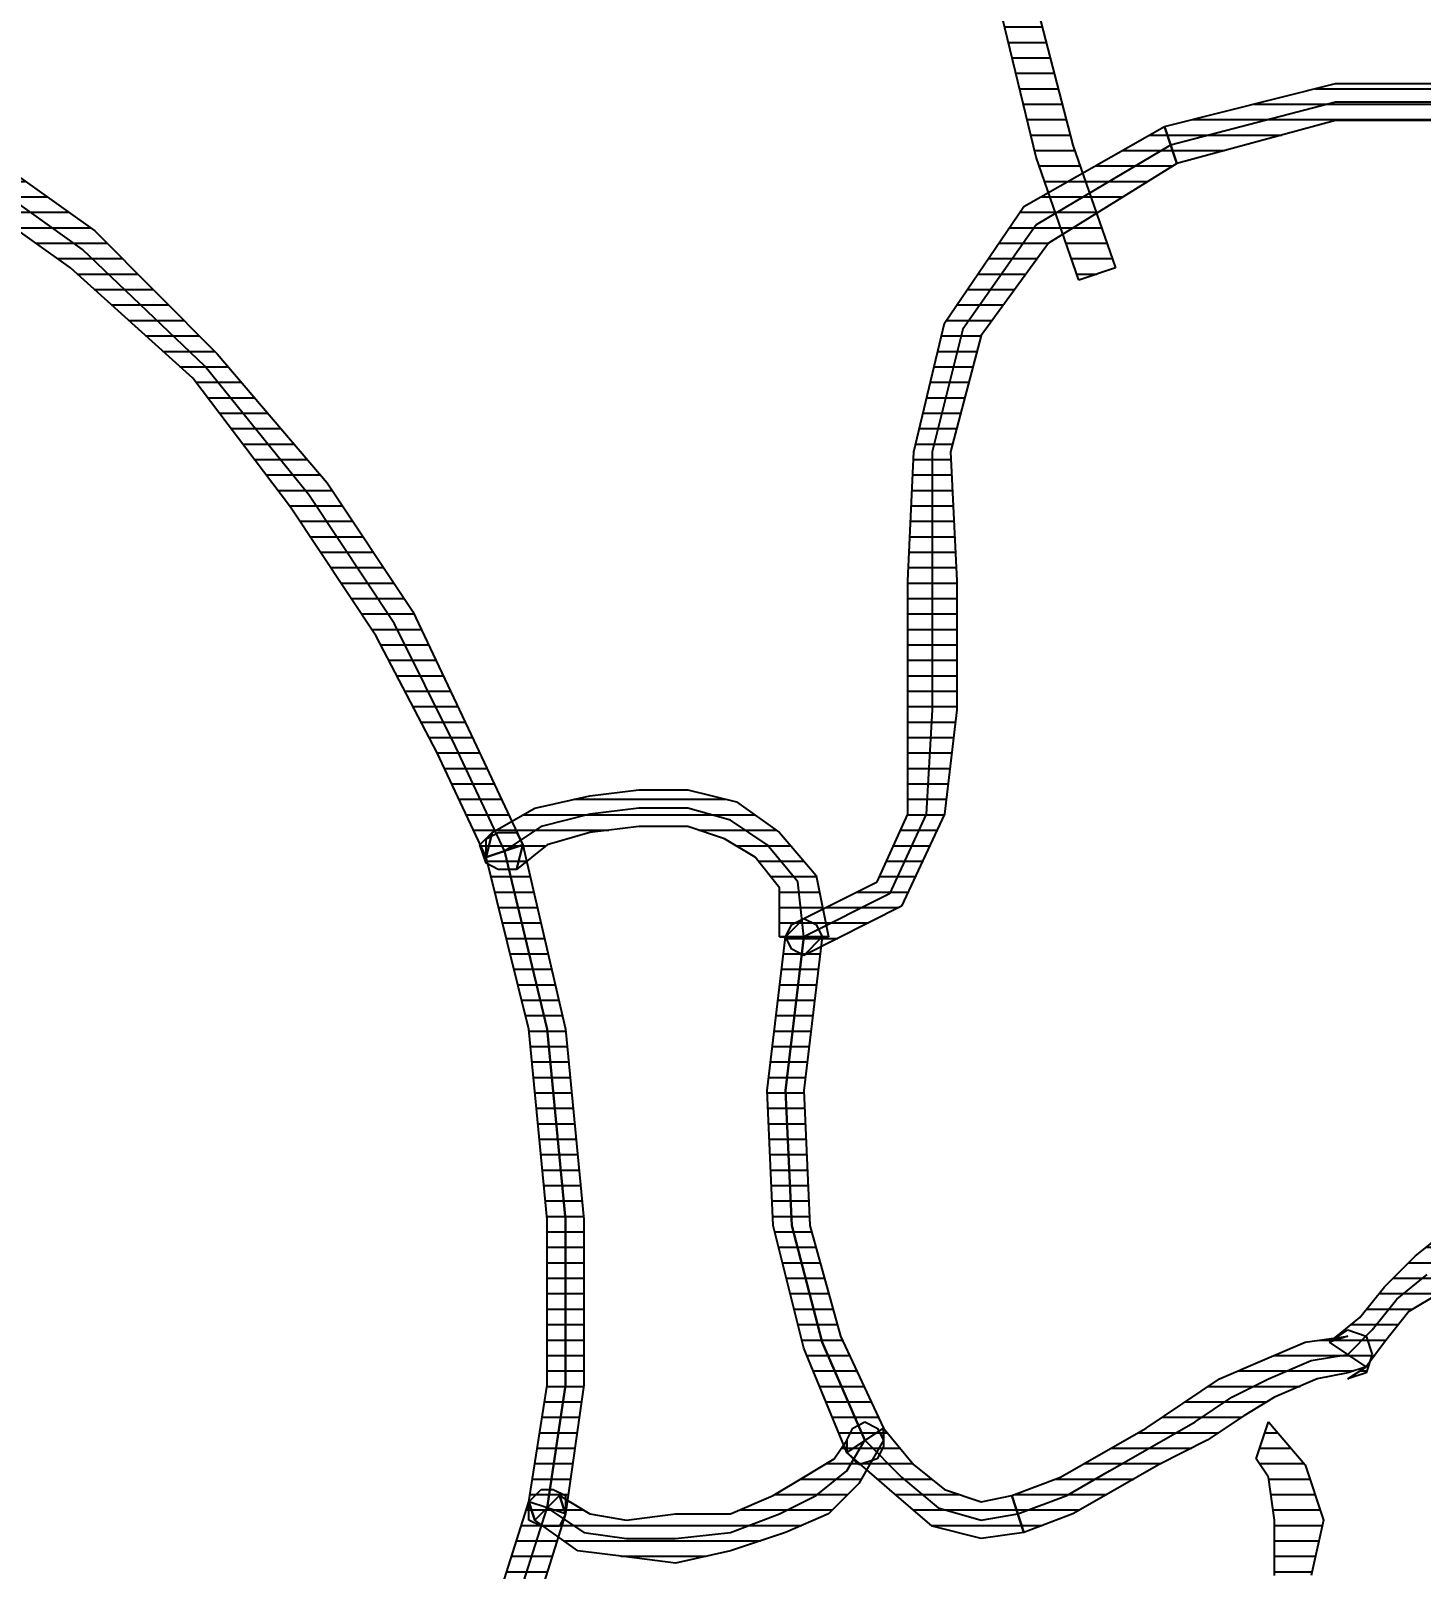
# Model space of a CAD drawing. Header units: millimetres. Extents: x 322668 to 332469, y 13187 to 20117.
# Drawn here: x 327628.08 to 327639.33, y 15754.93 to 15767.37 of the extents above; entities that cross this region are included whole.
import ezdxf

# ---------------------------------------------------------------- set-up
doc = ezdxf.new("R2010")
doc.units = ezdxf.units.MM
doc.header["$LTSCALE"] = 50
doc.header["$MEASUREMENT"] = 0
doc.header["$PDMODE"] = 3
doc.header["$PDSIZE"] = -0.5
doc.layers.get('0').update_dxf_attribs({"linetype": 'CONTINUOUS'})
doc.layers.get('DEFPOINTS').update_dxf_attribs({"linetype": 'CONTINUOUS'})
doc.layers.add('MIM_OLCU-DIS', color=1, linetype='CONTINUOUS')
doc.styles.add('OLCU', font='TSIMPLEX.SHX', dxfattribs={"width": 0.7})
doc.dimstyles.new('200-OLCU-DIŞ', dxfattribs={"dimtxt": 30, "dimasz": 10, "dimexe": 0, "dimexo": 0, "dimgap": 10, "dimtad": 1, "dimdec": 1, "dimdsep": 46, "dimtxsty": 'OLCU', "dimblk1": 'DOT', "dimblk2": 'DOT', "dimsah": 1, "dimcen": 0, "dimclrd": 7, "dimclre": 7, "dimclrt": 4, "dimadec": 0, "dimazin": 0, "dimtfac": 1, "dimtdec": 1, "dimtix": 1, "dimtmove": 2, "dimatfit": 3, "dimldrblk": 'DOT', "dimfxl": 0, "dimtolj": 1, "dimarcsym": 0})
pattern_1 = [(360, (-5108.51305, -673.59423), (1e-16, 0.125), [25])]

# ---------------------------------------------------------------- blocks, each defined once
blk = doc.blocks.new('_DOT')
at = {"color": 0, "linetype": 'ByBlock'}
blk.add_line((-0.5, 0), (-1, 0), dxfattribs=at)
at = {"color": 0, "linetype": 'ByBlock', "const_width": 0.5}
blk.add_lwpolyline([(-0.25, 0, 1), (0.25, 0, 1)], format="xyb", close=True, dxfattribs=at)
blk = doc.blocks.new('*D159')
at = {"layer": 'DEFPOINTS', "color": 0}
for p in [(329577.746, 18407.964, -57.501), (327588.544, 14892.995), (330092.587, 14892.995)]:
    blk.add_point(p, dxfattribs=at)
at = {"layer": 'MIM_OLCU-DIS', "color": 7, "lineweight": -2}
for p, q in [((330052.834, 18407.964), (330092.587, 18407.964)), ((330092.587, 18397.964), (330092.587, 14902.995)), ((330052.587, 14892.995), (330092.587, 14892.995))]:
    blk.add_line(p, q, dxfattribs=at)
at = {"layer": 'MIM_OLCU-DIS', "color": 7, "lineweight": -2, "xscale": 10, "yscale": 10, "zscale": 10}
for p, rotation in [((330092.587, 18407.964), 90), ((330092.587, 14892.995), 270)]:
    blk.add_blockref('_DOT', p, dxfattribs=dict(at, rotation=rotation))
at = {"layer": 'MIM_OLCU-DIS', "color": 4, "insert": (330067.587, 16650.479), "char_height": 30, "attachment_point": 5, "rotation": 90, "style": 'OLCU'}
blk.add_mtext('\\A1;3515', dxfattribs=at)
blk = doc.blocks.new('by')
at = {"ltscale": 30}
h = blk.add_hatch(dxfattribs=at)
h.set_pattern_fill('DC_LINES', color=256, scale=0.1, style=0)
h.set_pattern_definition(pattern_1)
edge = h.paths.add_edge_path(flags=0)
edge.add_line((6420.495, 2230.916), (6420.148, 2231.91))
edge.add_line((6420.148, 2231.91), (6419.802, 2233.35))
edge.add_line((6419.802, 2233.35), (6419.506, 2234.791))
edge.add_line((6419.506, 2234.791), (6419.357, 2235.785))
edge.add_line((6419.357, 2235.785), (6419.753, 2235.785))
edge.add_line((6419.753, 2235.785), (6419.802, 2234.791))
edge.add_line((6419.802, 2234.791), (6420.099, 2233.35))
edge.add_line((6420.099, 2233.35), (6420.445, 2232.009))
edge.add_line((6420.445, 2232.009), (6420.792, 2231.016))
h = blk.add_hatch(dxfattribs=at)
h.set_pattern_fill('DC_LINES', color=256, scale=0.1, style=0)
h.set_pattern_definition(pattern_1)
edge = h.paths.add_edge_path(flags=0)
edge.add_line((6419.753, 2235.785), (6419.802, 2234.791))
edge.add_line((6419.802, 2234.791), (6420.099, 2233.35))
edge.add_line((6420.099, 2233.35), (6420.445, 2232.009))
edge.add_line((6420.445, 2232.009), (6420.792, 2231.016))
edge.add_line((6420.792, 2231.016), (6420.495, 2230.916))
edge.add_line((6420.495, 2230.916), (6420.148, 2231.91))
edge.add_line((6420.148, 2231.91), (6419.802, 2233.35))
edge.add_line((6419.802, 2233.35), (6419.506, 2234.791))
edge.add_line((6419.506, 2234.791), (6419.357, 2235.785))
h = blk.add_hatch(dxfattribs=at)
h.set_pattern_fill('DC_LINES', color=256, scale=0.1, style=0)
h.set_pattern_definition(pattern_1)
edge = h.paths.add_edge_path(flags=0)
edge.add_line((6408.621, 2233.102), (6408.522, 2233.102))
edge.add_line((6408.522, 2233.102), (6410.007, 2232.754))
edge.add_line((6410.007, 2232.754), (6411.342, 2232.158))
edge.add_line((6411.342, 2232.158), (6412.529, 2231.314))
edge.add_line((6412.529, 2231.314), (6413.519, 2230.32))
edge.add_line((6413.519, 2230.32), (6414.41, 2229.277))
edge.add_line((6414.41, 2229.277), (6415.102, 2228.234))
edge.add_line((6415.102, 2228.234), (6415.596, 2227.191))
edge.add_line((6415.596, 2227.191), (6415.993, 2226.346))
edge.add_line((6415.993, 2226.346), (6415.696, 2226.247))
edge.add_line((6415.696, 2226.247), (6415.3, 2227.092))
edge.add_line((6415.3, 2227.092), (6414.805, 2228.035))
edge.add_line((6414.805, 2228.035), (6414.113, 2229.079))
edge.add_line((6414.113, 2229.079), (6413.321, 2230.122))
edge.add_line((6413.321, 2230.122), (6412.332, 2231.016))
edge.add_line((6412.332, 2231.016), (6411.144, 2231.86))
edge.add_line((6411.144, 2231.86), (6409.907, 2232.456))
edge.add_line((6409.907, 2232.456), (6408.522, 2232.804))
edge.add_line((6408.522, 2232.804), (6408.423, 2232.804))
edge.add_line((6408.423, 2232.804), (6408.522, 2232.804))
edge.add_line((6408.522, 2232.804), (6408.423, 2232.854))
edge.add_line((6408.423, 2232.854), (6408.374, 2232.953))
edge.add_line((6408.374, 2232.953), (6408.423, 2233.052))
edge.add_line((6408.423, 2233.052), (6408.522, 2233.102))
h = blk.add_hatch(dxfattribs=at)
h.set_pattern_fill('DC_LINES', color=256, scale=0.1, style=0)
h.set_pattern_definition(pattern_1)
edge = h.paths.add_edge_path(flags=0)
edge.add_line((6421.187, 2232.158), (6422.573, 2232.506))
edge.add_line((6422.573, 2232.506), (6423.512, 2232.506))
edge.add_line((6423.512, 2232.506), (6424.206, 2232.307))
edge.add_line((6424.206, 2232.307), (6424.75, 2231.86))
edge.add_line((6424.75, 2231.86), (6424.948, 2231.363))
edge.add_line((6424.948, 2231.363), (6425.047, 2230.916))
edge.add_line((6425.047, 2230.916), (6425.096, 2230.569))
edge.add_line((6425.096, 2230.569), (6424.898, 2230.271))
edge.add_line((6424.898, 2230.271), (6424.8, 2230.569))
edge.add_line((6424.8, 2230.569), (6424.75, 2230.916))
edge.add_line((6424.75, 2230.916), (6424.651, 2231.264))
edge.add_line((6424.651, 2231.264), (6424.453, 2231.662))
edge.add_line((6424.453, 2231.662), (6424.106, 2232.009))
edge.add_line((6424.106, 2232.009), (6423.512, 2232.208))
edge.add_line((6423.512, 2232.208), (6422.573, 2232.208))
edge.add_line((6422.573, 2232.208), (6421.287, 2231.86))
h = blk.add_hatch(dxfattribs=at)
h.set_pattern_fill('DC_LINES', color=256, scale=0.1, style=0)
h.set_pattern_definition(pattern_1)
edge = h.paths.add_edge_path(flags=0)
edge.add_line((6418.12, 2225.601), (6418.268, 2225.75))
edge.add_line((6418.268, 2225.75), (6418.862, 2226.048))
edge.add_line((6418.862, 2226.048), (6419.11, 2226.595))
edge.add_line((6419.11, 2226.595), (6419.11, 2227.439))
edge.add_line((6419.11, 2227.439), (6419.11, 2228.482))
edge.add_line((6419.11, 2228.482), (6419.159, 2229.526))
edge.add_line((6419.159, 2229.526), (6419.407, 2230.569))
edge.add_line((6419.407, 2230.569), (6420.05, 2231.513))
edge.add_line((6420.05, 2231.513), (6421.187, 2232.158))
edge.add_line((6421.187, 2232.158), (6421.287, 2231.86))
edge.add_line((6421.287, 2231.86), (6420.248, 2231.214))
edge.add_line((6420.248, 2231.214), (6419.703, 2230.469))
edge.add_line((6419.703, 2230.469), (6419.456, 2229.526))
edge.add_line((6419.456, 2229.526), (6419.506, 2228.482))
edge.add_line((6419.506, 2228.482), (6419.506, 2227.439))
edge.add_line((6419.506, 2227.439), (6419.407, 2226.595))
edge.add_line((6419.407, 2226.595), (6419.06, 2225.85))
edge.add_line((6419.06, 2225.85), (6418.268, 2225.452))
edge.add_line((6418.268, 2225.452), (6418.417, 2225.601))
edge.add_line((6418.417, 2225.601), (6418.268, 2225.452))
edge.add_line((6418.268, 2225.452), (6418.17, 2225.502))
edge.add_line((6418.17, 2225.502), (6418.12, 2225.601))
edge.add_line((6418.12, 2225.601), (6418.17, 2225.701))
edge.add_line((6418.17, 2225.701), (6418.268, 2225.75))
h = blk.add_hatch(dxfattribs=at)
h.set_pattern_fill('DC_LINES', color=256, scale=0.1, style=0)
h.set_pattern_definition(pattern_1)
edge = h.paths.add_edge_path(flags=0)
edge.add_line((6415.696, 2226.247), (6415.745, 2226.446))
edge.add_line((6415.745, 2226.446), (6416.092, 2226.644))
edge.add_line((6416.092, 2226.644), (6416.537, 2226.744))
edge.add_line((6416.537, 2226.744), (6416.932, 2226.793))
edge.add_line((6416.932, 2226.793), (6417.329, 2226.793))
edge.add_line((6417.329, 2226.793), (6417.724, 2226.694))
edge.add_line((6417.724, 2226.694), (6418.071, 2226.446))
edge.add_line((6418.071, 2226.446), (6418.368, 2226.098))
edge.add_line((6418.368, 2226.098), (6418.467, 2225.601))
edge.add_line((6418.467, 2225.601), (6418.071, 2225.601))
edge.add_line((6418.071, 2225.601), (6418.071, 2225.999))
edge.add_line((6418.071, 2225.999), (6417.873, 2226.247))
edge.add_line((6417.873, 2226.247), (6417.626, 2226.396))
edge.add_line((6417.626, 2226.396), (6417.329, 2226.495))
edge.add_line((6417.329, 2226.495), (6416.932, 2226.495))
edge.add_line((6416.932, 2226.495), (6416.537, 2226.446))
edge.add_line((6416.537, 2226.446), (6416.19, 2226.346))
edge.add_line((6416.19, 2226.346), (6415.943, 2226.148))
edge.add_line((6415.943, 2226.148), (6415.993, 2226.346))
edge.add_line((6415.993, 2226.346), (6415.943, 2226.148))
edge.add_line((6415.943, 2226.148), (6415.795, 2226.148))
edge.add_line((6415.795, 2226.148), (6415.696, 2226.197))
edge.add_line((6415.696, 2226.197), (6415.646, 2226.346))
edge.add_line((6415.646, 2226.346), (6415.745, 2226.446))
h = blk.add_hatch(dxfattribs=at)
h.set_pattern_fill('DC_LINES', color=256, scale=0.1, style=0)
h.set_pattern_definition(pattern_1)
h.paths.add_polyline_path([(6415.993, 2226.346), (6416.339, 2224.856), (6416.487, 2223.316), (6416.487, 2221.975), (6416.339, 2220.932), (6416.042, 2221.031), (6416.19, 2221.975), (6416.19, 2223.316), (6416.042, 2224.856), (6415.696, 2226.247), (6415.696, 2226.396), (6415.795, 2226.446), (6415.943, 2226.446)], flags=0)
h = blk.add_hatch(dxfattribs=at)
h.set_pattern_fill('DC_LINES', color=256, scale=0.1, style=0)
h.set_pattern_definition(pattern_1)
edge = h.paths.add_edge_path(flags=0)
edge.add_line((6416.092, 2220.882), (6416.042, 2221.031))
edge.add_line((6416.042, 2221.031), (6416.19, 2221.975))
edge.add_line((6416.19, 2221.975), (6416.19, 2223.316))
edge.add_line((6416.19, 2223.316), (6416.042, 2224.856))
edge.add_line((6416.042, 2224.856), (6415.696, 2226.247))
edge.add_line((6415.696, 2226.247), (6415.993, 2226.346))
edge.add_line((6415.993, 2226.346), (6416.339, 2224.856))
edge.add_line((6416.339, 2224.856), (6416.487, 2223.316))
edge.add_line((6416.487, 2223.316), (6416.487, 2221.975))
edge.add_line((6416.487, 2221.975), (6416.339, 2220.932))
edge.add_line((6416.339, 2220.932), (6416.29, 2221.081))
edge.add_line((6416.29, 2221.081), (6416.339, 2220.932))
edge.add_line((6416.339, 2220.932), (6416.29, 2220.833))
edge.add_line((6416.29, 2220.833), (6416.141, 2220.833))
edge.add_line((6416.141, 2220.833), (6416.042, 2220.882))
edge.add_line((6416.042, 2220.882), (6416.042, 2221.031))
h = blk.add_hatch(dxfattribs=at)
h.set_pattern_fill('DC_LINES', color=256, scale=0.1, style=0)
h.set_pattern_definition(pattern_1)
edge = h.paths.add_edge_path(flags=0)
edge.add_line((6418.467, 2225.601), (6418.417, 2225.601))
edge.add_line((6418.417, 2225.601), (6418.268, 2224.359))
edge.add_line((6418.268, 2224.359), (6418.318, 2223.267))
edge.add_line((6418.318, 2223.267), (6418.565, 2222.372))
edge.add_line((6418.565, 2222.372), (6418.912, 2221.627))
edge.add_line((6418.912, 2221.627), (6418.615, 2221.429))
edge.add_line((6418.615, 2221.429), (6418.268, 2222.273))
edge.add_line((6418.268, 2222.273), (6418.021, 2223.267))
edge.add_line((6418.021, 2223.267), (6417.971, 2224.359))
edge.add_line((6417.971, 2224.359), (6418.12, 2225.601))
edge.add_line((6418.12, 2225.601), (6418.071, 2225.601))
edge.add_line((6418.071, 2225.601), (6418.12, 2225.601))
edge.add_line((6418.12, 2225.601), (6418.17, 2225.701))
edge.add_line((6418.17, 2225.701), (6418.268, 2225.75))
edge.add_line((6418.268, 2225.75), (6418.368, 2225.701))
edge.add_line((6418.368, 2225.701), (6418.417, 2225.601))
h = blk.add_hatch(dxfattribs=at)
h.set_pattern_fill('DC_LINES', color=256, scale=0.1, style=0)
h.set_pattern_definition(pattern_1)
h.paths.add_polyline_path([(6418.615, 2221.429), (6418.268, 2222.273), (6418.021, 2223.267), (6417.971, 2224.359), (6418.12, 2225.601), (6418.417, 2225.601), (6418.268, 2224.359), (6418.318, 2223.267), (6418.565, 2222.372), (6418.912, 2221.627), (6418.912, 2221.478), (6418.862, 2221.379), (6418.714, 2221.329)], flags=0)
h = blk.add_hatch(dxfattribs=at)
h.set_pattern_fill('DC_LINES', color=256, scale=0.1, style=0)
h.set_pattern_definition(pattern_1)
edge = h.paths.add_edge_path(flags=0)
edge.add_line((6424.453, 2222.72), (6424.255, 2222.919))
edge.add_line((6424.255, 2222.919), (6424.057, 2223.018))
edge.add_line((6424.057, 2223.018), (6423.809, 2223.018))
edge.add_line((6423.809, 2223.018), (6423.661, 2222.919))
edge.add_line((6423.661, 2222.919), (6423.414, 2222.72))
edge.add_line((6423.414, 2222.72), (6423.167, 2222.571))
edge.add_line((6423.167, 2222.571), (6422.968, 2222.323))
edge.add_line((6422.968, 2222.323), (6422.82, 2222.124))
edge.add_line((6422.82, 2222.124), (6422.523, 2222.323))
edge.add_line((6422.523, 2222.323), (6422.77, 2222.522))
edge.add_line((6422.77, 2222.522), (6422.968, 2222.77))
edge.add_line((6422.968, 2222.77), (6423.217, 2223.018))
edge.add_line((6423.217, 2223.018), (6423.464, 2223.217))
edge.add_line((6423.464, 2223.217), (6423.809, 2223.316))
edge.add_line((6423.809, 2223.316), (6424.057, 2223.316))
edge.add_line((6424.057, 2223.316), (6424.453, 2223.217))
edge.add_line((6424.453, 2223.217), (6424.75, 2222.919))
h = blk.add_hatch(dxfattribs=at)
h.set_pattern_fill('DC_LINES', color=256, scale=0.1, style=0)
h.set_pattern_definition(pattern_1)
edge = h.paths.add_edge_path(flags=0)
edge.add_line((6422.82, 2222.124), (6422.672, 2222.074))
edge.add_line((6422.672, 2222.074), (6422.425, 2222.025))
edge.add_line((6422.425, 2222.025), (6422.078, 2221.876))
edge.add_line((6422.078, 2221.876), (6421.831, 2221.727))
edge.add_line((6421.831, 2221.727), (6421.534, 2221.528))
edge.add_line((6421.534, 2221.528), (6421.138, 2221.329))
edge.add_line((6421.138, 2221.329), (6420.792, 2221.131))
edge.add_line((6420.792, 2221.131), (6420.445, 2220.932))
edge.add_line((6420.445, 2220.932), (6420.05, 2220.783))
edge.add_line((6420.05, 2220.783), (6419.951, 2221.081))
edge.add_line((6419.951, 2221.081), (6420.346, 2221.23))
edge.add_line((6420.346, 2221.23), (6420.693, 2221.429))
edge.add_line((6420.693, 2221.429), (6421.039, 2221.627))
edge.add_line((6421.039, 2221.627), (6421.336, 2221.826))
edge.add_line((6421.336, 2221.826), (6421.633, 2222.025))
edge.add_line((6421.633, 2222.025), (6421.979, 2222.174))
edge.add_line((6421.979, 2222.174), (6422.326, 2222.323))
edge.add_line((6422.326, 2222.323), (6422.672, 2222.372))
edge.add_line((6422.672, 2222.372), (6422.523, 2222.323))
edge.add_line((6422.523, 2222.323), (6422.672, 2222.422))
edge.add_line((6422.672, 2222.422), (6422.82, 2222.372))
edge.add_line((6422.82, 2222.372), (6422.87, 2222.223))
edge.add_line((6422.87, 2222.223), (6422.82, 2222.074))
edge.add_line((6422.82, 2222.074), (6422.672, 2222.025))
h = blk.add_hatch(dxfattribs=at)
h.set_pattern_fill('DC_LINES', color=256, scale=0.1, style=0)
h.set_pattern_definition(pattern_1)
edge = h.paths.add_edge_path(flags=0)
edge.add_line((6418.912, 2221.627), (6418.912, 2221.528))
edge.add_line((6418.912, 2221.528), (6418.714, 2221.18))
edge.add_line((6418.714, 2221.18), (6418.467, 2220.932))
edge.add_line((6418.467, 2220.932), (6418.12, 2220.783))
edge.add_line((6418.12, 2220.783), (6417.675, 2220.634))
edge.add_line((6417.675, 2220.634), (6417.229, 2220.535))
edge.add_line((6417.229, 2220.535), (6416.834, 2220.584))
edge.add_line((6416.834, 2220.584), (6416.438, 2220.634))
edge.add_line((6416.438, 2220.634), (6416.092, 2220.882))
edge.add_line((6416.092, 2220.882), (6416.29, 2221.081))
edge.add_line((6416.29, 2221.081), (6416.537, 2220.932))
edge.add_line((6416.537, 2220.932), (6416.834, 2220.882))
edge.add_line((6416.834, 2220.882), (6417.229, 2220.932))
edge.add_line((6417.229, 2220.932), (6417.675, 2220.932))
edge.add_line((6417.675, 2220.932), (6418.021, 2221.081))
edge.add_line((6418.021, 2221.081), (6418.268, 2221.23))
edge.add_line((6418.268, 2221.23), (6418.515, 2221.379))
edge.add_line((6418.515, 2221.379), (6418.615, 2221.528))
edge.add_line((6418.615, 2221.528), (6418.615, 2221.429))
edge.add_line((6418.615, 2221.429), (6418.615, 2221.528))
edge.add_line((6418.615, 2221.528), (6418.665, 2221.627))
edge.add_line((6418.665, 2221.627), (6418.763, 2221.677))
edge.add_line((6418.763, 2221.677), (6418.862, 2221.627))
edge.add_line((6418.862, 2221.627), (6418.912, 2221.528))
h = blk.add_hatch(dxfattribs=at)
h.set_pattern_fill('DC_LINES', color=256, scale=0.1, style=0)
h.set_pattern_definition(pattern_1)
edge = h.paths.add_edge_path(flags=0)
edge.add_line((6420.05, 2220.783), (6419.703, 2220.733))
edge.add_line((6419.703, 2220.733), (6419.307, 2220.833))
edge.add_line((6419.307, 2220.833), (6418.961, 2221.131))
edge.add_line((6418.961, 2221.131), (6418.615, 2221.429))
edge.add_line((6418.615, 2221.429), (6418.912, 2221.627))
edge.add_line((6418.912, 2221.627), (6419.159, 2221.329))
edge.add_line((6419.159, 2221.329), (6419.407, 2221.131))
edge.add_line((6419.407, 2221.131), (6419.703, 2221.031))
edge.add_line((6419.703, 2221.031), (6419.951, 2221.081))
h = blk.add_hatch(dxfattribs=at)
h.set_pattern_fill('DC_LINES', color=256, scale=0.1, style=0)
h.set_pattern_definition(pattern_1)
edge = h.paths.add_edge_path(flags=0)
edge.add_line((6421.929, 2220.038), (6422.078, 2220.435))
edge.add_line((6422.078, 2220.435), (6422.078, 2220.882))
edge.add_line((6422.078, 2220.882), (6422.029, 2221.23))
edge.add_line((6422.029, 2221.23), (6421.929, 2221.379))
edge.add_line((6421.929, 2221.379), (6422.029, 2221.677))
edge.add_line((6422.029, 2221.677), (6422.326, 2221.329))
edge.add_line((6422.326, 2221.329), (6422.474, 2220.882))
edge.add_line((6422.474, 2220.882), (6422.375, 2220.435))
edge.add_line((6422.375, 2220.435), (6422.226, 2219.938))
h = blk.add_hatch(dxfattribs=at)
h.set_pattern_fill('DC_LINES', color=256, scale=0.1, style=0)
h.set_pattern_definition(pattern_1)
edge = h.paths.add_edge_path(flags=0)
edge.add_line((6422.029, 2221.677), (6422.326, 2221.329))
edge.add_line((6422.326, 2221.329), (6422.474, 2220.882))
edge.add_line((6422.474, 2220.882), (6422.375, 2220.435))
edge.add_line((6422.375, 2220.435), (6422.226, 2219.938))
edge.add_line((6422.226, 2219.938), (6421.929, 2220.038))
edge.add_line((6421.929, 2220.038), (6422.078, 2220.435))
edge.add_line((6422.078, 2220.435), (6422.078, 2220.882))
edge.add_line((6422.078, 2220.882), (6422.029, 2221.23))
edge.add_line((6422.029, 2221.23), (6421.929, 2221.379))
h = blk.add_hatch(dxfattribs=at)
h.set_pattern_fill('DC_LINES', color=256, scale=0.1, style=0)
h.set_pattern_definition(pattern_1)
h.paths.add_polyline_path([(6416.339, 2220.932), (6415.993, 2219.839), (6415.548, 2218.846), (6415.102, 2217.902), (6414.558, 2217.107), (6413.915, 2216.412), (6413.271, 2215.766), (6412.579, 2215.17), (6411.886, 2214.723), (6411.144, 2214.325), (6410.452, 2214.027), (6409.71, 2213.729), (6408.968, 2213.53), (6408.274, 2213.381), (6407.632, 2213.232), (6407.038, 2213.183), (6406.444, 2213.133), (6406.444, 2213.431), (6407.038, 2213.481), (6407.632, 2213.53), (6408.274, 2213.679), (6408.968, 2213.829), (6409.61, 2214.027), (6410.352, 2214.325), (6411.045, 2214.623), (6411.688, 2215.021), (6412.381, 2215.468), (6413.074, 2215.964), (6413.717, 2216.61), (6414.261, 2217.306), (6414.805, 2218.1), (6415.251, 2218.945), (6415.696, 2219.938), (6416.042, 2221.031), (6416.141, 2221.131), (6416.24, 2221.131), (6416.339, 2221.081)], flags=0)
for p, q in [((6420.148, 2231.91, -4.505), (6419.802, 2233.35, -4.505)), ((6420.148, 2231.91, -4.505), (6419.802, 2233.35, -4.505)), ((6420.099, 2233.35, -4.505), (6420.445, 2232.009, -4.505)), ((6420.099, 2233.35, -4.505), (6420.445, 2232.009, -4.505)), ((6421.187, 2232.158, -4.505), (6422.573, 2232.506, -4.505)), ((6422.573, 2232.506, -4.505), (6423.512, 2232.506, -4.505)), ((6422.573, 2232.357, -4.505), (6421.237, 2232.009, -4.505)), ((6423.512, 2232.357, -4.505), (6422.573, 2232.357, -4.505)), ((6422.573, 2232.208, -4.505), (6421.287, 2231.86, -4.505)), ((6423.512, 2232.208, -4.505), (6422.573, 2232.208, -4.505)), ((6411.342, 2232.158, -4.505), (6412.529, 2231.314, -4.505)), ((6420.05, 2231.513, -4.505), (6421.187, 2232.158, -4.505)), ((6421.187, 2232.158, -4.505), (6421.187, 2232.158, -4.505)), ((6421.287, 2231.86, -4.505), (6421.187, 2232.158, -4.505)), ((6421.187, 2232.158, -4.505), (6421.187, 2232.158, -4.505)), ((6421.187, 2232.158, -4.505), (6421.287, 2231.86, -4.505)), ((6412.43, 2231.165, -4.505), (6411.243, 2232.009, -4.505)), ((6421.237, 2232.009, -4.505), (6420.148, 2231.363, -4.505)), ((6420.445, 2232.009, -4.505), (6420.792, 2231.016, -4.505)), ((6420.445, 2232.009, -4.505), (6420.792, 2231.016, -4.505)), ((6412.332, 2231.016, -4.505), (6411.144, 2231.86, -4.505)), ((6420.495, 2230.916, -4.505), (6420.148, 2231.91, -4.505)), ((6420.495, 2230.916, -4.505), (6420.148, 2231.91, -4.505)), ((6421.287, 2231.86, -4.505), (6420.248, 2231.214, -4.505)), ((6421.287, 2231.86, -4.505), (6421.287, 2231.86, -4.505)), ((6419.407, 2230.569, -4.505), (6420.05, 2231.513, -4.505)), ((6420.148, 2231.363, -4.505), (6419.555, 2230.519, -4.505)), ((6412.529, 2231.314, -4.505), (6413.519, 2230.32, -4.505)), ((6420.248, 2231.214, -4.505), (6419.703, 2230.469, -4.505)), ((6413.42, 2230.221, -4.505), (6412.43, 2231.165, -4.505)), ((6413.321, 2230.122, -4.505), (6412.332, 2231.016, -4.505)), ((6420.792, 2231.016, -4.505), (6420.495, 2230.916, -4.505)), ((6420.792, 2231.016, -4.505), (6420.495, 2230.916, -4.505)), ((6420.792, 2231.016, -4.505), (6420.792, 2231.016, -4.505)), ((6420.495, 2230.916, -4.505), (6420.495, 2230.916, -4.505)), ((6420.495, 2230.916, -4.505), (6420.495, 2230.916, -4.505)), ((6419.159, 2229.526, -4.505), (6419.407, 2230.569, -4.505)), ((6419.555, 2230.519, -4.505), (6419.307, 2229.526, -4.505)), ((6419.703, 2230.469, -4.505), (6419.456, 2229.526, -4.505)), ((6414.261, 2229.178, -4.505), (6413.42, 2230.221, -4.505)), ((6413.519, 2230.32, -4.505), (6414.41, 2229.277, -4.505)), ((6414.113, 2229.079, -4.505), (6413.321, 2230.122, -4.505)), ((6419.11, 2228.482, -4.505), (6419.159, 2229.526, -4.505)), ((6419.307, 2229.526, -4.505), (6419.307, 2228.482, -4.505)), ((6419.456, 2229.526, -4.505), (6419.506, 2228.482, -4.505)), ((6414.41, 2229.277, -4.505), (6415.102, 2228.234, -4.505)), ((6414.954, 2228.135, -4.505), (6414.261, 2229.178, -4.505)), ((6414.805, 2228.035, -4.505), (6414.113, 2229.079, -4.505)), ((6419.11, 2227.439, -4.505), (6419.11, 2228.482, -4.505)), ((6419.307, 2228.482, -4.505), (6419.307, 2227.439, -4.505)), ((6419.506, 2228.482, -4.505), (6419.506, 2227.439, -4.505)), ((6415.102, 2228.234, -4.505), (6415.596, 2227.191, -4.505)), ((6415.448, 2227.141, -4.505), (6414.954, 2228.135, -4.505)), ((6415.3, 2227.092, -4.505), (6414.805, 2228.035, -4.505)), ((6419.11, 2226.595, -4.505), (6419.11, 2227.439, -4.505)), ((6419.307, 2227.439, -4.505), (6419.258, 2226.595, -4.505)), ((6419.506, 2227.439, -4.505), (6419.407, 2226.595, -4.505)), ((6415.844, 2226.297, -4.505), (6415.448, 2227.141, -4.505)), ((6415.596, 2227.191, -4.505), (6415.993, 2226.346, -4.505)), ((6415.696, 2226.247, -4.505), (6415.3, 2227.092, -4.505)), ((6416.092, 2226.644, -4.505), (6416.537, 2226.744, -4.505)), ((6416.537, 2226.744, -4.505), (6416.932, 2226.793, -4.505)), ((6416.932, 2226.793, -4.505), (6417.329, 2226.793, -4.505)), ((6417.329, 2226.793, -4.505), (6417.724, 2226.694, -4.505)), ((6415.745, 2226.446, -4.505), (6416.092, 2226.644, -4.505)), ((6416.932, 2226.644, -4.505), (6416.537, 2226.595, -4.505)), ((6417.329, 2226.644, -4.505), (6416.932, 2226.644, -4.505)), ((6417.675, 2226.545, -4.505), (6417.329, 2226.644, -4.505)), ((6417.724, 2226.694, -4.505), (6418.071, 2226.446, -4.505)), ((6416.141, 2226.495, -4.505), (6415.844, 2226.297, -4.505)), ((6416.537, 2226.595, -4.505), (6416.141, 2226.495, -4.505)), ((6416.932, 2226.495, -4.505), (6416.537, 2226.446, -4.505)), ((6417.329, 2226.495, -4.505), (6416.932, 2226.495, -4.505)), ((6417.626, 2226.396, -4.505), (6417.329, 2226.495, -4.505)), ((6417.971, 2226.346, -4.505), (6417.675, 2226.545, -4.505)), ((6418.862, 2226.048, -4.505), (6419.11, 2226.595, -4.505)), ((6419.258, 2226.595, -4.505), (6418.961, 2225.949, -4.505)), ((6419.407, 2226.595, -4.505), (6419.06, 2225.85, -4.505)), ((6415.646, 2226.346, -4.505), (6415.745, 2226.446, -4.505)), ((6415.696, 2226.247, -4.505), (6415.745, 2226.446, -4.505)), ((6415.745, 2226.446, -4.505), (6415.696, 2226.247, -4.505)), ((6415.696, 2226.396, -4.505), (6415.795, 2226.446, -4.505)), ((6415.696, 2226.247, -4.505), (6415.696, 2226.396, -4.505)), ((6415.795, 2226.446, -4.505), (6415.943, 2226.446, -4.505)), ((6415.943, 2226.446, -4.505), (6415.993, 2226.346, -4.505)), ((6416.537, 2226.446, -4.505), (6416.19, 2226.346, -4.505)), ((6417.873, 2226.247, -4.505), (6417.626, 2226.396, -4.505)), ((6418.071, 2226.446, -4.505), (6418.368, 2226.098, -4.505)), ((6415.696, 2226.197, -4.505), (6415.646, 2226.346, -4.505)), ((6415.993, 2226.346, -4.505), (6415.696, 2226.247, -4.505)), ((6415.696, 2226.247, -4.505), (6415.993, 2226.346, -4.505)), ((6415.696, 2226.247, -4.505), (6415.696, 2226.247, -4.505)), ((6416.042, 2224.856, -4.505), (6415.696, 2226.247, -4.505)), ((6416.042, 2224.856, -4.505), (6415.696, 2226.247, -4.505)), ((6415.696, 2226.247, -4.505), (6415.696, 2226.247, -4.505)), ((6415.696, 2226.247, -4.505), (6415.696, 2226.247, -4.505)), ((6416.19, 2224.856, -4.505), (6415.844, 2226.297, -4.505)), ((6415.844, 2226.297, -4.505), (6416.19, 2224.856, -4.505)), ((6416.19, 2226.346, -4.505), (6415.943, 2226.148, -4.505)), ((6415.943, 2226.148, -4.505), (6415.993, 2226.346, -4.505)), ((6415.993, 2226.346, -4.505), (6415.943, 2226.148, -4.505)), ((6415.993, 2226.346, -4.505), (6416.339, 2224.856, -4.505)), ((6415.993, 2226.346, -4.505), (6415.993, 2226.346, -4.505)), ((6415.993, 2226.346, -4.505), (6416.339, 2224.856, -4.505)), ((6415.993, 2226.346, -4.505), (6415.993, 2226.346, -4.505)), ((6415.993, 2226.346, -4.505), (6415.993, 2226.346, -4.505)), ((6418.071, 2225.999, -4.505), (6417.873, 2226.247, -4.505)), ((6418.219, 2226.048, -4.505), (6417.971, 2226.346, -4.505)), ((6415.795, 2226.148, -4.505), (6415.696, 2226.197, -4.505)), ((6415.943, 2226.148, -4.505), (6415.795, 2226.148, -4.505)), ((6418.071, 2225.601, -4.505), (6418.071, 2225.999, -4.505)), ((6418.268, 2225.601, -4.505), (6418.219, 2226.048, -4.505)), ((6418.268, 2225.75, -4.505), (6418.862, 2226.048, -4.505)), ((6418.368, 2226.098, -4.505), (6418.467, 2225.601, -4.505)), ((6418.961, 2225.949, -4.505), (6418.268, 2225.601, -4.505)), ((6418.12, 2225.601, -4.505), (6418.268, 2225.75, -4.505)), ((6418.268, 2225.75, -4.505), (6418.12, 2225.601, -4.505)), ((6418.17, 2225.701, -4.505), (6418.268, 2225.75, -4.505)), ((6418.17, 2225.701, -4.505), (6418.268, 2225.75, -4.505)), ((6419.06, 2225.85, -4.505), (6418.268, 2225.452, -4.505)), ((6418.268, 2225.75, -4.505), (6418.368, 2225.701, -4.505)), ((6418.12, 2225.601, -4.505), (6418.17, 2225.701, -4.505)), ((6418.12, 2225.601, -4.505), (6418.17, 2225.701, -4.505)), ((6418.368, 2225.701, -4.505), (6418.417, 2225.601, -4.505)), ((6417.971, 2224.359, -4.505), (6418.12, 2225.601, -4.505)), ((6417.971, 2224.359, -4.505), (6418.12, 2225.601, -4.505)), ((6418.467, 2225.601, -4.505), (6418.071, 2225.601, -4.505)), ((6418.12, 2225.601, -4.505), (6418.071, 2225.601, -4.505)), ((6418.071, 2225.601, -4.505), (6418.12, 2225.601, -4.505)), ((6418.268, 2225.601, -4.505), (6418.12, 2224.359, -4.505)), ((6418.17, 2225.502, -4.505), (6418.12, 2225.601, -4.505)), ((6418.12, 2225.601, -4.505), (6418.12, 2225.601, -4.505)), ((6418.12, 2224.359, -4.505), (6418.268, 2225.601, -4.505)), ((6418.12, 2225.601, -4.505), (6418.417, 2225.601, -4.505)), ((6418.268, 2225.452, -4.505), (6418.17, 2225.502, -4.505)), ((6418.268, 2225.601, -4.505), (6418.268, 2225.601, -4.505)), ((6418.268, 2225.601, -4.505), (6418.268, 2225.601, -4.505)), ((6418.268, 2225.452, -4.505), (6418.417, 2225.601, -4.505)), ((6418.417, 2225.601, -4.505), (6418.268, 2225.452, -4.505)), ((6418.417, 2225.601, -4.505), (6418.268, 2224.359, -4.505)), ((6418.417, 2225.601, -4.505), (6418.268, 2224.359, -4.505)), ((6418.467, 2225.601, -4.505), (6418.417, 2225.601, -4.505)), ((6418.417, 2225.601, -4.505), (6418.467, 2225.601, -4.505)), ((6418.467, 2225.601, -4.505), (6418.467, 2225.601, -4.505)), ((6416.19, 2223.316, -4.505), (6416.042, 2224.856, -4.505)), ((6416.19, 2223.316, -4.505), (6416.042, 2224.856, -4.505)), ((6416.339, 2223.316, -4.505), (6416.19, 2224.856, -4.505)), ((6416.19, 2224.856, -4.505), (6416.339, 2223.316, -4.505)), ((6416.339, 2224.856, -4.505), (6416.487, 2223.316, -4.505)), ((6416.339, 2224.856, -4.505), (6416.487, 2223.316, -4.505)), ((6418.021, 2223.267, -4.505), (6417.971, 2224.359, -4.505)), ((6418.021, 2223.267, -4.505), (6417.971, 2224.359, -4.505)), ((6418.12, 2224.359, -4.505), (6418.17, 2223.267, -4.505)), ((6418.17, 2223.267, -4.505), (6418.12, 2224.359, -4.505)), ((6418.268, 2224.359, -4.505), (6418.318, 2223.267, -4.505)), ((6418.268, 2224.359, -4.505), (6418.318, 2223.267, -4.505)), ((6416.19, 2221.975, -4.505), (6416.19, 2223.316, -4.505)), ((6416.19, 2221.975, -4.505), (6416.19, 2223.316, -4.505)), ((6416.339, 2221.975, -4.505), (6416.339, 2223.316, -4.505)), ((6416.339, 2223.316, -4.505), (6416.339, 2221.975, -4.505)), ((6416.487, 2223.316, -4.505), (6416.487, 2221.975, -4.505)), ((6416.487, 2223.316, -4.505), (6416.487, 2221.975, -4.505)), ((6418.268, 2222.273, -4.505), (6418.021, 2223.267, -4.505)), ((6418.268, 2222.273, -4.505), (6418.021, 2223.267, -4.505)), ((6418.17, 2223.267, -4.505), (6418.417, 2222.323, -4.505)), ((6418.417, 2222.323, -4.505), (6418.17, 2223.267, -4.505)), ((6418.318, 2223.267, -4.505), (6418.565, 2222.372, -4.505)), ((6418.318, 2223.267, -4.505), (6418.565, 2222.372, -4.505)), ((6423.217, 2223.018, -4.505), (6423.464, 2223.217, -4.505)), ((6422.968, 2222.77, -4.505), (6423.217, 2223.018, -4.505)), ((6423.068, 2222.671, -4.505), (6423.315, 2222.869, -4.505)), ((6422.77, 2222.522, -4.505), (6422.968, 2222.77, -4.505)), ((6422.87, 2222.422, -4.505), (6423.068, 2222.671, -4.505)), ((6423.414, 2222.72, -4.505), (6423.167, 2222.571, -4.505)), ((6422.523, 2222.323, -4.505), (6422.77, 2222.522, -4.505)), ((6423.167, 2222.571, -4.505), (6422.968, 2222.323, -4.505)), ((6418.565, 2222.372, -4.505), (6418.912, 2221.627, -4.505)), ((6418.565, 2222.372, -4.505), (6418.912, 2221.627, -4.505)), ((6422.326, 2222.323, -4.505), (6422.672, 2222.372, -4.505)), ((6422.523, 2222.323, -4.505), (6422.672, 2222.422, -4.505)), ((6422.672, 2222.372, -4.505), (6422.523, 2222.323, -4.505)), ((6422.672, 2222.422, -4.505), (6422.82, 2222.372, -4.505)), ((6422.672, 2222.223, -4.505), (6422.87, 2222.422, -4.505)), ((6422.82, 2222.372, -4.505), (6422.87, 2222.223, -4.505)), ((6418.615, 2221.429, -4.505), (6418.268, 2222.273, -4.505)), ((6418.615, 2221.429, -4.505), (6418.268, 2222.273, -4.505)), ((6418.417, 2222.323, -4.505), (6418.763, 2221.528, -4.505)), ((6418.763, 2221.528, -4.505), (6418.417, 2222.323, -4.505)), ((6421.979, 2222.174, -4.505), (6422.326, 2222.323, -4.505)), ((6422.82, 2222.124, -4.505), (6422.523, 2222.323, -4.505)), ((6422.968, 2222.323, -4.505), (6422.82, 2222.124, -4.505)), ((6421.633, 2222.025, -4.505), (6421.979, 2222.174, -4.505)), ((6422.029, 2222.025, -4.505), (6422.375, 2222.174, -4.505)), ((6422.375, 2222.174, -4.505), (6422.672, 2222.223, -4.505)), ((6422.82, 2222.124, -4.505), (6422.672, 2222.074, -4.505)), ((6422.672, 2222.025, -4.505), (6422.82, 2222.124, -4.505)), ((6422.87, 2222.223, -4.505), (6422.82, 2222.074, -4.505)), ((6422.82, 2222.124, -4.505), (6422.82, 2222.124, -4.505)), ((6421.336, 2221.826, -4.505), (6421.633, 2222.025, -4.505)), ((6421.732, 2221.876, -4.505), (6422.029, 2222.025, -4.505)), ((6422.425, 2222.025, -4.505), (6422.078, 2221.876, -4.505)), ((6422.672, 2222.074, -4.505), (6422.425, 2222.025, -4.505)), ((6422.82, 2222.074, -4.505), (6422.672, 2222.025, -4.505)), ((6416.042, 2221.031, -4.505), (6416.19, 2221.975, -4.505)), ((6416.042, 2221.031, -4.505), (6416.19, 2221.975, -4.505)), ((6416.19, 2220.982, -4.505), (6416.339, 2221.975, -4.505)), ((6416.339, 2221.975, -4.505), (6416.19, 2220.982, -4.505)), ((6416.487, 2221.975, -4.505), (6416.339, 2220.932, -4.505)), ((6416.487, 2221.975, -4.505), (6416.339, 2220.932, -4.505)), ((6421.435, 2221.677, -4.505), (6421.732, 2221.876, -4.505)), ((6422.078, 2221.876, -4.505), (6421.831, 2221.727, -4.505)), ((6421.039, 2221.627, -4.505), (6421.336, 2221.826, -4.505)), ((6418.615, 2221.528, -4.505), (6418.665, 2221.627, -4.505)), ((6418.912, 2221.627, -4.505), (6418.615, 2221.429, -4.505)), ((6418.615, 2221.429, -4.505), (6418.912, 2221.627, -4.505)), ((6418.665, 2221.627, -4.505), (6418.763, 2221.677, -4.505)), ((6418.763, 2221.677, -4.505), (6418.862, 2221.627, -4.505)), ((6418.862, 2221.627, -4.505), (6418.912, 2221.528, -4.505)), ((6418.912, 2221.627, -4.505), (6418.912, 2221.528, -4.505)), ((6418.912, 2221.528, -4.505), (6418.912, 2221.627, -4.505)), ((6418.912, 2221.627, -4.505), (6418.912, 2221.627, -4.505)), ((6418.912, 2221.627, -4.505), (6418.912, 2221.627, -4.505)), ((6418.912, 2221.627, -4.505), (6418.912, 2221.627, -4.505)), ((6418.912, 2221.627, -4.505), (6418.912, 2221.478, -4.505)), ((6418.912, 2221.627, -4.505), (6419.159, 2221.329, -4.505)), ((6420.693, 2221.429, -4.505), (6421.039, 2221.627, -4.505)), ((6421.089, 2221.478, -4.505), (6421.435, 2221.677, -4.505)), ((6421.831, 2221.727, -4.505), (6421.534, 2221.528, -4.505)), ((6421.929, 2221.379, -4.505), (6422.029, 2221.677, -4.505)), ((6421.929, 2221.379, -4.505), (6422.029, 2221.677, -4.505)), ((6422.029, 2221.677, -4.505), (6422.326, 2221.329, -4.505)), ((6422.029, 2221.677, -4.505), (6422.029, 2221.677, -4.505)), ((6422.029, 2221.677, -4.505), (6422.326, 2221.329, -4.505)), ((6422.029, 2221.677, -4.505), (6422.029, 2221.677, -4.505)), ((6418.515, 2221.379, -4.505), (6418.615, 2221.528, -4.505)), ((6418.615, 2221.528, -4.505), (6418.615, 2221.429, -4.505)), ((6418.615, 2221.429, -4.505), (6418.615, 2221.528, -4.505)), ((6418.615, 2221.28, -4.505), (6418.763, 2221.528, -4.505)), ((6418.912, 2221.528, -4.505), (6418.714, 2221.18, -4.505)), ((6418.763, 2221.528, -4.505), (6419.06, 2221.23, -4.505)), ((6418.763, 2221.528, -4.505), (6418.763, 2221.528, -4.505)), ((6418.763, 2221.528, -4.505), (6418.763, 2221.528, -4.505)), ((6421.534, 2221.528, -4.505), (6421.138, 2221.329, -4.505)), ((6418.268, 2221.23, -4.505), (6418.515, 2221.379, -4.505)), ((6418.615, 2221.429, -4.505), (6418.615, 2221.429, -4.505)), ((6418.714, 2221.329, -4.505), (6418.615, 2221.429, -4.505)), ((6418.615, 2221.429, -4.505), (6418.615, 2221.429, -4.505)), ((6418.615, 2221.429, -4.505), (6418.615, 2221.429, -4.505)), ((6418.961, 2221.131, -4.505), (6418.615, 2221.429, -4.505)), ((6418.862, 2221.379, -4.505), (6418.714, 2221.329, -4.505)), ((6418.912, 2221.478, -4.505), (6418.862, 2221.379, -4.505)), ((6420.346, 2221.23, -4.505), (6420.693, 2221.429, -4.505)), ((6420.742, 2221.28, -4.505), (6421.089, 2221.478, -4.505)), ((6422.029, 2221.23, -4.505), (6421.929, 2221.379, -4.505)), ((6422.029, 2221.23, -4.505), (6421.929, 2221.379, -4.505)), ((6421.929, 2221.379, -4.505), (6421.929, 2221.379, -4.505)), ((6418.368, 2221.081, -4.505), (6418.615, 2221.28, -4.505)), ((6419.159, 2221.329, -4.505), (6419.407, 2221.131, -4.505)), ((6420.396, 2221.081, -4.505), (6420.742, 2221.28, -4.505)), ((6421.138, 2221.329, -4.505), (6420.792, 2221.131, -4.505)), ((6422.326, 2221.329, -4.505), (6422.474, 2220.882, -4.505)), ((6422.326, 2221.329, -4.505), (6422.474, 2220.882, -4.505)), ((6416.042, 2221.031, -4.505), (6416.141, 2221.131, -4.505)), ((6416.141, 2221.131, -4.505), (6416.24, 2221.131, -4.505)), ((6416.24, 2221.131, -4.505), (6416.339, 2221.081, -4.505)), ((6418.021, 2221.081, -4.505), (6418.268, 2221.23, -4.505)), ((6418.714, 2221.18, -4.505), (6418.467, 2220.932, -4.505)), ((6419.307, 2220.833, -4.505), (6418.961, 2221.131, -4.505)), ((6419.06, 2221.23, -4.505), (6419.357, 2220.982, -4.505)), ((6419.407, 2221.131, -4.505), (6419.703, 2221.031, -4.505)), ((6419.951, 2221.081, -4.505), (6420.346, 2221.23, -4.505)), ((6420.792, 2221.131, -4.505), (6420.445, 2220.932, -4.505)), ((6422.078, 2220.882, -4.505), (6422.029, 2221.23, -4.505)), ((6422.078, 2220.882, -4.505), (6422.029, 2221.23, -4.505)), ((6415.696, 2219.938, -4.505), (6416.042, 2221.031, -4.505)), ((6416.042, 2221.031, -4.505), (6416.042, 2221.031, -4.505)), ((6416.042, 2221.031, -4.505), (6416.042, 2221.031, -4.505)), ((6416.092, 2220.882, -4.505), (6416.042, 2221.031, -4.505)), ((6416.042, 2220.882, -4.505), (6416.042, 2221.031, -4.505)), ((6416.042, 2221.031, -4.505), (6416.092, 2220.882, -4.505)), ((6416.339, 2220.932, -4.505), (6416.042, 2221.031, -4.505)), ((6416.092, 2220.882, -4.505), (6416.29, 2221.081, -4.505)), ((6416.29, 2221.081, -4.505), (6416.537, 2220.932, -4.505)), ((6416.339, 2220.932, -4.505), (6416.29, 2221.081, -4.505)), ((6416.29, 2221.081, -4.505), (6416.339, 2220.932, -4.505)), ((6416.339, 2221.081, -4.505), (6416.339, 2220.932, -4.505)), ((6417.675, 2220.932, -4.505), (6418.021, 2221.081, -4.505)), ((6418.071, 2220.932, -4.505), (6418.368, 2221.081, -4.505)), ((6419.703, 2221.031, -4.505), (6419.951, 2221.081, -4.505)), ((6420.05, 2220.783, -4.505), (6419.951, 2221.081, -4.505)), ((6419.951, 2221.081, -4.505), (6419.951, 2221.081, -4.505)), ((6419.951, 2221.081, -4.505), (6420.05, 2220.783, -4.505)), ((6420, 2220.932, -4.505), (6420.396, 2221.081, -4.505)), ((6415.844, 2219.889, -4.505), (6416.19, 2220.982, -4.505)), ((6416.339, 2220.932, -4.505), (6415.993, 2219.839, -4.505)), ((6416.141, 2220.833, -4.505), (6416.042, 2220.882, -4.505)), ((6416.438, 2220.634, -4.505), (6416.092, 2220.882, -4.505)), ((6416.092, 2220.882, -4.505), (6416.092, 2220.882, -4.505)), ((6416.19, 2220.982, -4.505), (6416.487, 2220.783, -4.505)), ((6416.339, 2220.932, -4.505), (6416.29, 2220.833, -4.505)), ((6416.339, 2220.932, -4.505), (6416.339, 2220.932, -4.505)), ((6416.339, 2220.932, -4.505), (6416.339, 2220.932, -4.505)), ((6416.339, 2220.932, -4.505), (6416.339, 2220.932, -4.505)), ((6416.537, 2220.932, -4.505), (6416.834, 2220.882, -4.505)), ((6416.834, 2220.882, -4.505), (6417.229, 2220.932, -4.505)), ((6417.229, 2220.932, -4.505), (6417.675, 2220.932, -4.505)), ((6417.675, 2220.783, -4.505), (6418.071, 2220.932, -4.505)), ((6418.467, 2220.932, -4.505), (6418.12, 2220.783, -4.505)), ((6419.357, 2220.982, -4.505), (6419.703, 2220.882, -4.505)), ((6419.703, 2220.882, -4.505), (6420, 2220.932, -4.505)), ((6420.445, 2220.932, -4.505), (6420.05, 2220.783, -4.505)), ((6422.078, 2220.435, -4.505), (6422.078, 2220.882, -4.505)), ((6422.078, 2220.435, -4.505), (6422.078, 2220.882, -4.505)), ((6422.474, 2220.882, -4.505), (6422.375, 2220.435, -4.505)), ((6422.474, 2220.882, -4.505), (6422.375, 2220.435, -4.505)), ((6416.29, 2220.833, -4.505), (6416.141, 2220.833, -4.505)), ((6416.487, 2220.783, -4.505), (6416.834, 2220.733, -4.505)), ((6417.229, 2220.733, -4.505), (6417.675, 2220.783, -4.505)), ((6418.12, 2220.783, -4.505), (6417.675, 2220.634, -4.505)), ((6419.703, 2220.733, -4.505), (6419.307, 2220.833, -4.505)), ((6420.05, 2220.783, -4.505), (6419.703, 2220.733, -4.505)), ((6420.05, 2220.783, -4.505), (6420.05, 2220.783, -4.505)), ((6420.05, 2220.783, -4.505), (6420.05, 2220.783, -4.505)), ((6416.834, 2220.584, -4.505), (6416.438, 2220.634, -4.505)), ((6416.834, 2220.733, -4.505), (6417.229, 2220.733, -4.505)), ((6417.675, 2220.634, -4.505), (6417.229, 2220.535, -4.505)), ((6417.229, 2220.535, -4.505), (6416.834, 2220.584, -4.505))]:
    blk.add_line(p, q, dxfattribs=at)

msp = doc.modelspace()

# ---------------------------------------------------------------- block references
msp.add_blockref('by', (321216.067, 13534.441, 4.505))

# ---------------------------------------------------------------- dimensions: what is measured, and where the dimension line sits
at = {"layer": 'MIM_OLCU-DIS', "color": 22}
dim = msp.add_linear_dim(base=(330092.587, 14892.995), p1=(329577.746, 18407.964, -57.501), p2=(327588.544, 14892.995), angle=270, dimstyle='200-OLCU-DIŞ', dxfattribs=at)
dim.commit()
dim.dimension.update_dxf_attribs({"geometry": '*D159', "text_midpoint": (330067.587, 16650.479)})

doc.saveas('drawing.dxf')
